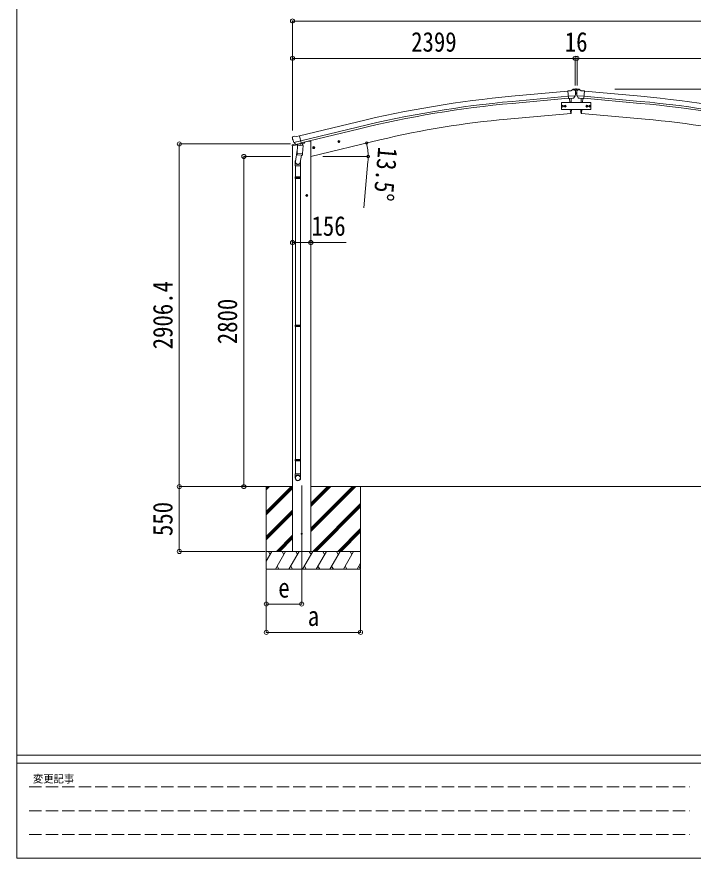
# Model space of a CAD drawing. Units: millimetres at full size. Extents: x -9783 to 9892, y -6828 to 6752.
# Drawn here: x -9783 to -4044, y -6828 to 308 of the extents above; entities that cross this region are included whole.
import ezdxf
from ezdxf.enums import TextEntityAlignment as Align

# ---------------------------------------------------------------- set-up
doc = ezdxf.new("R2010")
doc.units = ezdxf.units.MM
doc.header["$LTSCALE"] = 35
doc.header["$PDMODE"] = 32
doc.header["$PDSIZE"] = 35
doc.linetypes.add('DASHED3', pattern=[4, 3, -1])
for name, color, linetype, lineweight in [('0-0_0', 7, 'Continuous', 9), ('0-1_本体', 4, 'Continuous', 9), ('0-2_部品', 7, 'Continuous', 9), ('0-7_合掌部品', 3, 'Continuous', 9), ('0-8_PARTS2', 2, 'Continuous', 9), ('0-A_寸法', 6, 'Continuous', 9), ('F-0_240', 7, 'Continuous', 9)]:
    doc.layers.add(name, color=color, linetype=linetype, lineweight=lineweight)
doc.styles.add('ＭＳ ゴシック', font='')
doc.styles.get('ＭＳ ゴシック').set_extended_font_data('MS Gothic')

msp = doc.modelspace()

# ---------------------------------------------------------------- linework, layer by layer
at = {"layer": '0-0_0'}
for p, q in [((-8040.43, -3676.53), (-7444.1, -3676.53)), ((-7666.35, -3676.53), (-7666.35, -4376.53)), ((-7666.35, -3887.75), (-7455.12, -3676.53)), ((-7666.35, -3703.91), (-7638.97, -3676.53)), ((-7666.35, -3689.77), (-7653.11, -3676.53)), ((-7666.35, -3901.9), (-7444.1, -3679.65)), ((-7666.35, -3916.04), (-7444.1, -3693.79)), ((-7288.6, -3676.53), (-4966.5, -3676.53)), ((-7288.6, -4058.79), (-6906.34, -3676.53)), ((-7288.6, -4030.5), (-6934.62, -3676.53)), ((-7288.6, -4044.64), (-6920.48, -3676.53)), ((-7288.6, -3846.66), (-7118.47, -3676.53)), ((-7288.6, -3832.51), (-7132.61, -3676.53)), ((-7288.6, -3818.37), (-7146.75, -3676.53)), ((-6866.35, -3676.53), (-6866.35, -4376.53)), ((-2785.6, -3676.53), (-5107.69, -3676.53)), ((-7272.49, -4226.53), (-6866.35, -3820.39)), ((-7258.35, -4226.53), (-6866.35, -3834.53)), ((-7244.21, -4226.53), (-6866.35, -3848.67)), ((-7666.35, -4099.88), (-7444.1, -3877.64)), ((-7666.35, -4114.03), (-7444.1, -3891.78)), ((-7666.35, -4128.17), (-7444.1, -3905.92)), ((-7060.36, -4226.53), (-6866.35, -4032.52)), ((-7046.22, -4226.53), (-6866.35, -4046.66)), ((-7032.07, -4226.53), (-6866.35, -4060.8)), ((-7580.86, -4226.53), (-7444.1, -4089.77)), ((-7566.72, -4226.53), (-7444.1, -4103.91)), ((-7552.57, -4226.53), (-7444.1, -4118.05)), ((-7666.35, -4310.36), (-7617.95, -4226.52)), ((-6866.35, -4226.53), (-7666.35, -4226.53)), ((-7632.95, -4252.51), (-7647.95, -4226.52)), ((-7589.08, -4376.52), (-7502.48, -4226.53)), ((-7517.48, -4252.51), (-7532.48, -4226.53)), ((-7473.61, -4376.53), (-7387.01, -4226.53)), ((-7402.01, -4252.51), (-7417.01, -4226.53)), ((-7358.14, -4376.53), (-7271.54, -4226.53)), ((-7286.54, -4252.51), (-7301.54, -4226.52)), ((-7242.67, -4376.53), (-7156.07, -4226.53)), ((-7171.07, -4252.51), (-7186.07, -4226.53)), ((-7127.2, -4376.53), (-7040.6, -4226.53)), ((-7070.6, -4226.53), (-7055.6, -4252.51)), ((-7011.73, -4376.53), (-6925.13, -4226.53)), ((-6940.13, -4252.51), (-6955.13, -4226.53)), ((-7574.08, -4350.55), (-7559.09, -4376.52)), ((-7458.61, -4350.54), (-7443.61, -4376.53)), ((-7343.14, -4350.55), (-7328.14, -4376.53)), ((-7227.67, -4350.55), (-7212.67, -4376.53)), ((-7112.2, -4350.55), (-7097.2, -4376.53)), ((-6996.73, -4350.55), (-6981.73, -4376.53)), ((-6896.26, -4376.53), (-6866.35, -4324.72)), ((-6881.26, -4350.55), (-6866.26, -4376.53)), ((-7666.35, -4376.53), (-6866.35, -4376.53))]:
    msp.add_line(p, q, dxfattribs=at)
at = {"layer": '0-1_本体'}
for p, q in [((-5584.53, -366.53), (-5107.22, -323.21)), ((-4489.67, -366.53), (-4966.98, -323.21)), ((-5580.62, -409.57), (-5103.51, -366.26)), ((-5579.11, -426.28), (-5101.99, -382.98)), ((-4495.09, -426.28), (-4972.21, -382.98)), ((-4493.58, -409.57), (-4970.69, -366.26)), ((-5621.55, -559.81), (-5083.61, -512.74)), ((-4452.64, -559.81), (-4990.59, -512.74)), ((-7384.08, -702.93), (-6901.23, -585.36)), ((-6891, -627.35), (-7374.01, -744.85)), ((-7370.07, -761.28), (-6887.03, -643.66)), ((-7308.6, -746.53), (-7342.11, -754.57)), ((-7288.1, -746.53), (-7308.6, -746.53)), ((-7288.6, -876.53), (-6702.92, -735.92)), ((-7288.1, -746.53), (-7288.1, -4226.53)), ((-7444.1, -786.23), (-7444.1, -4226.53))]:
    msp.add_line(p, q, dxfattribs=at)
at = {"layer": '0-1_本体', "color": 6}
msp.add_line((-7288.1, -1606.71), (-7444.1, -1606.71), dxfattribs=at)
at = {"layer": '0-1_本体'}
for centre, radius, start, end in [((-4770.52, -9335.1), 9005.44, 95.18612, 103.68612), ((-4770.52, -9335.1), 8962.23, 95.18612, 103.68612), ((-4770.52, -9335.1), 8945.44, 95.18612, 103.68612), ((-5303.68, -9335.1), 8945.44, 76.31388, 84.81388), ((-5303.68, -9335.1), 8962.23, 76.31388, 84.81388), ((-5303.68, -9335.1), 9005.44, 76.31388, 84.81388), ((-4976.58, -7928.11), 7396.48, 95.00259, 103.49741), ((-5097.62, -7928.11), 7396.48, 76.50259, 84.99741)]:
    msp.add_arc(centre, radius, start, end, dxfattribs=at)
at = {"layer": '0-2_部品'}
for p, q in [((-7441.32, -709.94), (-7445.17, -716.23)), ((-7438.22, -707.69), (-7425.04, -704.52)), ((-7410.48, -707.2), (-7423.74, -704.5)), ((-7410.48, -707.2), (-7384.55, -700.97)), ((-7446.66, -786.85), (-7403.96, -776.59)), ((-7446.66, -779.96), (-7446.66, -786.85)), ((-7445.53, -718.51), (-7445.26, -719.66)), ((-7418.16, -770.75), (-7444.36, -777.04)), ((-7431.48, -758.82), (-7373.97, -745.01)), ((-7414.63, -773.73), (-7431.01, -759.24)), ((-7411.92, -774.3), (-7404.4, -772.49)), ((-7411.08, -774.19), (-7409.55, -773.82)), ((-7409.55, -773.82), (-7372.85, -765.01)), ((-7407.72, -774.05), (-7407.77, -774.79)), ((-7407.01, -775.83), (-7381.2, -782.27)), ((-7400.09, -781.18), (-7404.77, -848.02)), ((-7354.41, -784.38), (-7400.09, -781.18)), ((-7398.32, -778), (-7398.55, -781.29)), ((-7378.8, -766.84), (-7379.82, -781.44)), ((-7372.85, -765.01), (-7371.32, -764.65)), ((-7369.77, -762.54), (-7368.82, -762.61)), ((-7368.82, -762.61), (-7355.51, -777.92)), ((-7364.83, -767.2), (-7345.94, -762.67)), ((-7359.08, -851.21), (-7354.41, -784.38)), ((-7355.51, -777.92), (-7355.95, -784.27)), ((-7342.11, -754.49), (-7342.11, -757.8)), ((-7059.87, -752.71), (-7040.42, -748.04)), ((-7055.31, -744.93), (-7057.44, -752.13)), ((-7048.01, -743.18), (-7055.31, -744.93)), ((-7047.81, -760.1), (-7052.48, -740.65)), ((-7042.85, -748.62), (-7048.01, -743.18)), ((-7044.98, -755.82), (-7042.85, -748.62)), ((-7403.04, -823.25), (-7418.95, -919.42)), ((-7405.63, -860.48), (-7404.75, -848.02)), ((-7359.08, -851.21), (-7404.77, -848.02)), ((-7359.09, -851.21), (-7359.98, -863.91)), ((-7273.79, -804.07), (-7254.34, -799.4)), ((-7269.23, -796.29), (-7271.36, -803.48)), ((-7261.93, -794.54), (-7269.23, -796.29)), ((-7261.73, -811.46), (-7266.4, -792.01)), ((-7256.77, -799.98), (-7261.93, -794.54)), ((-7258.9, -807.18), (-7256.77, -799.98)), ((-7421.1, -956.58), (-7421.1, -922.23)), ((-7405.23, -861.84), (-7405.23, -861.84)), ((-7403.78, -862.62), (-7362.09, -865.54)), ((-7367.51, -865.16), (-7378.25, -928.74)), ((-7375.1, -921.93), (-7375.1, -956.58)), ((-7375.1, -956.58), (-7421.1, -956.58)), ((-7419.1, -956.58), (-7419.1, -1050.58)), ((-7377.1, -956.58), (-7377.1, -1050.58)), ((-7421.1, -1052.58), (-7420.1, -1050.58)), ((-7375.1, -1052.58), (-7421.1, -1052.58)), ((-7375.1, -1060.58), (-7421.1, -1060.58)), ((-7376.1, -1050.58), (-7420.1, -1050.58)), ((-7376.1, -1062.58), (-7420.1, -1062.58)), ((-7419.1, -1062.58), (-7419.1, -2306.77)), ((-7377.1, -1062.58), (-7377.1, -2306.77)), ((-7375.1, -1052.58), (-7376.1, -1050.58)), ((-7375.1, -1060.58), (-7376.1, -1062.58)), ((-7375.1, -1052.58), (-7375.1, -1060.58)), ((-7312.6, -1206.65), (-7332.6, -1206.65)), ((-7322.6, -1199.14), (-7329.1, -1202.89)), ((-7329.1, -1202.89), (-7329.1, -1210.4)), ((-7329.1, -1210.4), (-7322.6, -1214.15)), ((-7322.6, -1216.65), (-7322.6, -1196.65)), ((-7316.1, -1202.89), (-7322.6, -1199.14)), ((-7421.1, -2308.77), (-7420.1, -2306.77)), ((-7375.1, -2308.77), (-7421.1, -2308.77)), ((-7375.1, -2316.77), (-7421.1, -2316.77)), ((-7376.1, -2306.77), (-7420.1, -2306.77)), ((-7376.1, -2318.77), (-7420.1, -2318.77)), ((-7419.1, -2318.77), (-7419.1, -3446.96)), ((-7377.1, -2318.77), (-7377.1, -3446.96)), ((-7375.1, -2308.77), (-7376.1, -2306.77)), ((-7375.1, -2316.77), (-7376.1, -2318.77)), ((-7375.1, -2308.77), (-7375.1, -2316.77)), ((-7421.1, -3448.96), (-7420.1, -3446.96)), ((-7375.1, -3448.96), (-7421.1, -3448.96)), ((-7375.1, -3456.96), (-7421.1, -3456.96)), ((-7376.1, -3446.96), (-7420.1, -3446.96)), ((-7376.1, -3458.96), (-7420.1, -3458.96)), ((-7419.1, -3458.96), (-7419.1, -3568.96)), ((-7377.1, -3458.96), (-7377.1, -3568.96)), ((-7375.1, -3448.96), (-7376.1, -3446.96)), ((-7375.1, -3456.96), (-7376.1, -3458.96)), ((-7375.1, -3448.96), (-7375.1, -3456.96)), ((-7421.1, -3603.1), (-7421.1, -3568.96)), ((-7375.1, -3568.96), (-7421.1, -3568.96)), ((-7375.1, -3603.1), (-7375.1, -3568.96))]:
    msp.add_line(p, q, dxfattribs=at)
for points in [[(-7379.12, -766.42), (-7369.39, -764.09), (-7384.55, -700.97)], [(-7431.75, -758.24), (-7431.17, -759.09), (-7431.01, -759.24)], [(-7379.12, -766.42), (-7379.35, -766.57), (-7404.12, -772.52), (-7404.4, -772.49)], [(-7057.44, -752.13), (-7052.27, -757.57), (-7044.98, -755.82)], [(-7271.36, -803.48), (-7266.2, -808.93), (-7258.9, -807.18)], [(-7421.1, -1052.58), (-7421.1, -1060.58), (-7420.1, -1062.58)], [(-7322.6, -1214.15), (-7316.1, -1210.4), (-7316.1, -1202.89)], [(-7421.1, -2308.77), (-7421.1, -2316.77), (-7420.1, -2318.77)], [(-7421.1, -3448.96), (-7421.1, -3456.96), (-7420.1, -3458.96)]]:
    msp.add_lwpolyline(points, dxfattribs=at)
for centre, radius in [((-7050.14, -750.37), 8.5), ((-7050.14, -750.37), 7.7), ((-7050.14, -750.37), 6.5), ((-7264.06, -801.73), 8.5), ((-7264.06, -801.73), 7.7), ((-7264.06, -801.73), 6.5), ((-7322.6, -1206.65), 8.5), ((-7322.6, -1206.65), 7.7), ((-7322.6, -1206.65), 6.5)]:
    msp.add_circle(centre, radius, dxfattribs=at)
at = {"layer": '0-2_部品', "color": 4}
msp.add_circle((-7366.1, -4076.53), 4.5, dxfattribs=at)
at = {"layer": '0-2_部品'}
for centre, radius, start, end in [((-7437.05, -712.55), 5, 103.5, 148.5), ((-7424.34, -707.44), 3, 78.5, 103.5), ((-7443.66, -779.96), 3, 103.5, 180), ((-7248.45, -672.41), 202.4, 193.5, 205.09125), ((-7411.2, -773.71), 0.5, 248.23754, 283.5), ((-7408.21, -774.02), 0.5, 356, 103.5), ((-7406.77, -774.86), 1, 176, 256), ((-7380.84, -781.3), 1.03, 250.03897, 351.96569), ((-7378.2, -766.92), 0.604, 100.59842, 172.20595), ((-7371.44, -764.16), 0.5, 283.5, 318.76246), ((-7347.11, -757.8), 5, 283.5, 0), ((-7391.1, -922.23), 30, 177.45142, 180), ((-7403.69, -860.66), 1.95, 175.04017, 217.47766), ((-7403.64, -860.63), 2, 217.40962, 266), ((-7361.95, -863.54), 2, 266, 349.46843)]:
    msp.add_arc(centre, radius, start, end, dxfattribs=at)
for centre, major_axis, ratio, start_param, end_param in [((-7442.62, -717.8), (-1.57, -2.57), 0.99628, 4.712389, 5.4996506), ((-7412.64, -771.47), (-0.73, -2.92), 0.997631, 5.8041905, 6.6006116), ((-7412.59, -771.25), (2.63, 3.16), 0.650902, 4.0958226, 4.1686332), ((-7412.62, -771.37), (-0.73, -2.92), 0.997631, 0.3902369, 0.4789948), ((-7398.1, -921.93), (23, 0), 0.996195, 2.5560258, 6.5663028), ((-7398.1, -921.93), (21, 0), 0.996195, 2.9349147, 5.9512394), ((-7398.1, -3601.36), (-23, 0), 0.996195, 3.1415927, 6.2831853), ((-7398.1, -3603.1), (-23, 0), 0.996195, 3.1415927, 6.2831853), ((-7398.1, -3603.1), (0, -23.43), 0.981806, 4.712389, 7.8539816)]:
    msp.add_ellipse(centre, major_axis=major_axis, ratio=ratio, start_param=start_param, end_param=end_param, dxfattribs=at)
msp.add_ellipse((-7398.1, -3603.1), major_axis=(21, 0), ratio=0.996195, dxfattribs=at)
at = {"layer": '0-7_合掌部品'}
for p, q in [((-5080.84, -318.76), (-5107.4, -321.09)), ((-5101.75, -385.75), (-5107.4, -321.09)), ((-5080.84, -318.76), (-5069.12, -312)), ((-5054.21, -310.41), (-5067.88, -311.6)), ((-5041.27, -303.43), (-5065.41, -305.54)), ((-5045.08, -316.16), (-5050.56, -311.56)), ((-5044.02, -318.2), (-5043.9, -319.55)), ((-5043.29, -344.93), (-5031.25, -344.93)), ((-5041.27, -303.43), (-5033.27, -303.43)), ((-5036.01, -308.15), (-5035.17, -308.15)), ((-5036.01, -340.85), (-5035.17, -340.85)), ((-5033.27, -303.43), (-5009.13, -305.54)), ((-5030.52, -318.2), (-5030.64, -319.55)), ((-5029.46, -316.16), (-5023.97, -311.56)), ((-5020.32, -310.41), (-5006.66, -311.6)), ((-5005.77, -311.37), (-5009.13, -305.54)), ((-5005.77, -311.56), (-5005.77, -311.37)), ((-4993.7, -318.76), (-5005.42, -312)), ((-4993.7, -318.76), (-4967.13, -321.09)), ((-4972.79, -385.75), (-4967.13, -321.09)), ((-5044.54, -361.05), (-5103.46, -366.21)), ((-5091.78, -384.88), (-5101.75, -385.75)), ((-5094.77, -385.14), (-5091.77, -419.48)), ((-5058.18, -381.94), (-5065.88, -382.61)), ((-5055.79, -380.54), (-5044.86, -361.6)), ((-5030, -361.05), (-4971.08, -366.21)), ((-5018.75, -380.54), (-5029.68, -361.6)), ((-5016.36, -381.94), (-5008.65, -382.61)), ((-4982.75, -384.88), (-4983.02, -384.94)), ((-4979.76, -385.14), (-4982.77, -419.48)), ((-4982.75, -384.88), (-4972.79, -385.75)), ((-5086.52, -479.48), (-5083.61, -512.74)), ((-4988.02, -479.48), (-4990.93, -512.74)), ((-5083.61, -512.74), (-5081.55, -512.49)), ((-4990.93, -512.74), (-4992.98, -512.49))]:
    msp.add_line(p, q, dxfattribs=at)
for points in [[(-5068.77, -311.56), (-5068.77, -311.37), (-5065.41, -305.54)], [(-5038.53, -307.31), (-5039.37, -307.31), (-5039.37, -308.15), (-5038.53, -308.15)], [(-5038.53, -340.01), (-5039.37, -340.01), (-5039.37, -340.85), (-5038.53, -340.85)], [(-5036.85, -306.47), (-5036.85, -305.63), (-5037.69, -305.63), (-5037.69, -306.47)], [(-5037.69, -308.99), (-5037.69, -309.83), (-5036.85, -309.83), (-5036.85, -308.99)], [(-5036.85, -339.17), (-5036.85, -338.33), (-5037.69, -338.33), (-5037.69, -339.17)], [(-5037.69, -341.69), (-5037.69, -342.53), (-5036.85, -342.53), (-5036.85, -341.69)], [(-5035.17, -308.15), (-5035.17, -307.31), (-5036.01, -307.31)], [(-5035.17, -340.85), (-5035.17, -340.01), (-5036.01, -340.01)], [(-5091.78, -384.88), (-5091.51, -384.94), (-5066.14, -382.72), (-5065.88, -382.61)], [(-5044.47, -360.42), (-5044.75, -361.41), (-5044.86, -361.6)], [(-5030.07, -360.42), (-5029.78, -361.41), (-5029.68, -361.6)], [(-4983.02, -384.94), (-5008.4, -382.72), (-5008.65, -382.61)]]:
    msp.add_lwpolyline(points, dxfattribs=at)
for points in [[(-4912.27, -479.48), (-4912.27, -419.48), (-5162.27, -419.48), (-5162.27, -479.48)], [(-5160.27, -449.49), (-5156.52, -442.99), (-5149.02, -442.99), (-5145.26, -449.49), (-5149.02, -455.99), (-5156.52, -455.99)], [(-5136.77, -449.49), (-5133.02, -442.99), (-5125.52, -442.99), (-5121.76, -449.49), (-5125.52, -455.99), (-5133.02, -455.99)], [(-4937.76, -449.48), (-4941.52, -442.98), (-4949.02, -442.98), (-4952.77, -449.48), (-4949.02, -455.98), (-4941.52, -455.98)], [(-4914.26, -449.48), (-4918.02, -442.98), (-4925.52, -442.98), (-4929.27, -449.48), (-4925.52, -455.98), (-4918.02, -455.98)]]:
    msp.add_lwpolyline(points, close=True, dxfattribs=at)
for centre, radius in [((-5037.27, -307.73), 3.5), ((-5037.27, -340.43), 3.5), ((-5152.77, -449.49), 8.5), ((-5152.77, -449.49), 7.7), ((-5152.77, -449.49), 6.5), ((-5129.27, -449.49), 8.5), ((-5129.27, -449.49), 7.7), ((-5129.27, -449.49), 6.5), ((-4945.27, -449.48), 8.5), ((-4945.27, -449.48), 7.7), ((-4945.27, -449.48), 6.5), ((-4921.77, -449.48), 8.5), ((-4921.77, -449.48), 7.7), ((-4921.77, -449.48), 6.5)]:
    msp.add_circle(centre, radius, dxfattribs=at)
for centre, radius, start, end in [((-5067.62, -314.59), 3, 95, 120), ((-5053.78, -315.39), 5, 50.00648, 94.99352), ((-5245.53, -337.19), 202.4, 353.4085, 5), ((-5038.53, -306.47), 0.84, 270, 0), ((-5038.53, -308.99), 0.84, 0, 90), ((-5038.53, -339.17), 0.84, 270, 0), ((-5038.53, -341.69), 0.84, 0, 90), ((-5036.01, -306.47), 0.84, 180, 270), ((-5036.01, -308.99), 0.84, 90, 180), ((-5036.01, -339.17), 0.84, 180, 270), ((-5036.01, -341.69), 0.84, 90, 180), ((-4829.01, -337.19), 202.4, 175, 186.5915), ((-5020.76, -315.39), 5, 85.00648, 129.99352), ((-5006.92, -314.59), 3, 60, 85), ((-5977.37, -456.93), 900, 2.3844, 4.64986), ((-4097.16, -456.93), 900, 175.35014, 177.6156), ((-5977.37, -456.93), 900, 356.63919, 358.56384), ((-4097.16, -456.93), 900, 181.43616, 183.36081), ((-5081.92, -509.51), 3, 277, 356.63919), ((-4992.62, -509.51), 3, 183.36081, 263)]:
    msp.add_arc(centre, radius, start, end, dxfattribs=at)
for centre, major_axis, ratio, start_param, end_param in [((-5039.69, -314.16), (-15.35, 3.44), 0.101033, 5.9751426, 5.9753737), ((-5047.01, -318.46), (2.71, -1.31), 0.997474, 0.5366567, 1.3225652), ((-5027.53, -318.46), (-2.71, -1.31), 0.997474, 4.9606201, 5.7465286), ((-5034.85, -314.16), (15.35, 3.44), 0.101033, 0.3078116, 0.3080427), ((-5058.45, -378.94), (1.62, -2.54), 0.997631, 5.8041905, 5.8929484), ((-5058.52, -378.83), (-3.5, 2.17), 0.650902, 2.1145521, 2.1873627), ((-5058.39, -379.03), (1.62, -2.54), 0.997631, 5.965759, 6.7621801), ((-5016.15, -379.03), (-1.62, -2.54), 0.997631, 5.8041905, 6.6006116), ((-5016.02, -378.83), (3.5, 2.17), 0.650902, 4.0958226, 4.1686332), ((-5016.09, -378.94), (-1.62, -2.54), 0.997631, 0.3902369, 0.4789948)]:
    msp.add_ellipse(centre, major_axis=major_axis, ratio=ratio, start_param=start_param, end_param=end_param, dxfattribs=at)
at = {"layer": '0-8_PARTS2'}
msp.add_line((-7366.1, -3667.32), (-7366.1, -4426.53), dxfattribs=at)
at = {"layer": '0-A_寸法'}
for p, q in [((-7444.1, 271.83), (-7444.1, -44.79)), ((-7444.1, 271.83), (-2630.1, 271.83)), ((-7444.1, -44.79), (-7444.1, -657.01)), ((-7444.1, -44.79), (-5045.1, -44.79)), ((-5045.1, -44.79), (-5045.1, -273.79)), ((-5045.1, -44.79), (-5045.1, -273.79)), ((-5045.1, -44.79), (-5029.1, -44.79)), ((-5029.1, -44.79), (-5029.1, -273.79)), ((-5029.1, -44.79), (-5029.1, -273.79)), ((-5029.1, -44.79), (-2630.1, -44.79)), ((-5029.1, -44.79), (-5029.1, -273.79)), ((-1326.08, -304.43), (-4709.87, -304.43)), ((-8404.67, -770.13), (-7459.59, -770.13)), ((-8404.67, -3676.53), (-8404.67, -770.13)), ((-7856.7, -876.53), (-7459.59, -876.53)), ((-7856.7, -3676.53), (-7856.7, -876.53)), ((-7187.6, -876.53), (-6800.74, -876.53)), ((-6803.6, -918.99), (-6837.96, -1311.48)), ((-7288.1, -1606.71), (-6988.1, -1606.71)), ((-8404.67, -3676.53), (-7676.56, -3676.53)), ((-8404.67, -4226.53), (-8404.67, -3676.53)), ((-8404.67, -4226.53), (-7676.56, -4226.53)), ((-7666.35, -4912.89), (-7666.35, -4383.94)), ((-7666.35, -4672.91), (-7666.35, -4383.94)), ((-7366.1, -4672.91), (-7366.1, -4383.94)), ((-6866.35, -4912.89), (-6866.35, -4383.94)), ((-7366.1, -4672.91), (-7666.35, -4672.91)), ((-7666.35, -4912.89), (-6866.35, -4912.89))]:
    msp.add_line(p, q, dxfattribs=at)
for centre in [(-6815.2, -762.87), (-6801.74, -876.53)]:
    msp.add_circle(centre, 10.62, dxfattribs=at)
for start, end in [(0, 13.5), (354.99678, 0)]:
    msp.add_arc((-7288.6, -876.53), 486.86, start, end, dxfattribs=at)
for p in [(-7444.1, 271.83), (-7444.1, -44.79), (-5045.1, -44.79), (-5029.1, -44.79), (-8404.67, -770.13), (-7856.7, -876.53), (-7444.1, -1606.71), (-7288.1, -1606.71), (-8404.67, -3676.53), (-7856.7, -3676.53), (-8404.67, -4226.53), (-7666.35, -4672.91), (-7366.1, -4672.91), (-7666.35, -4912.89), (-6866.35, -4912.89)]:
    msp.add_point(p, dxfattribs=at)
at = {"layer": 'F-0_240', "color": 5}
for p, q in [((-9783.03, 6751.9), (-9783.03, -6828.1)), ((-9783.03, -5953.1), (9396.97, -5953.1)), ((-9783.03, -6023.1), (6285.75, -6023.1)), ((-9783.03, -6828.1), (9396.97, -6828.1))]:
    msp.add_line(p, q, dxfattribs=at)
at = {"layer": 'F-0_240', "color": 4, "linetype": 'DASHED3'}
for p, q in [((-9678.03, -6224.35), (-4074.25, -6224.35)), ((-9678.03, -6425.6), (-4074.25, -6425.6)), ((-9678.03, -6626.85), (-4074.25, -6626.85))]:
    msp.add_line(p, q, dxfattribs=at)

# ---------------------------------------------------------------- texts
at = {"layer": '0-A_寸法', "color": 7, "style": 'ＭＳ ゴシック', "width": 0.85}
for s, p in [('2399', (-6437.1, -37.79)), ('16', (-5133.35, -37.79)), ('156', (-7282.47, -1599.71)), ('e', (-7564.47, -4667.91)), ('a', (-7314.47, -4907.89))]:
    msp.add_text(s, height=166.8, dxfattribs=at).set_placement(p, align=Align.BOTTOM_LEFT)
for s, rotation, p in [('13.5°', 264.997, (-6765.78, -788.03)), ('2906.4', 90, (-8411.67, -2512.08)), ('2800', 90, (-7863.7, -2469.03)), ('550', 90, (-8411.67, -4095.9))]:
    msp.add_text(s, height=166.8, rotation=rotation, dxfattribs=at).set_placement(p, align=Align.BOTTOM_LEFT)
at = {"layer": 'F-0_240', "style": 'ＭＳ ゴシック'}
msp.add_text('変更記事', height=64.15, dxfattribs=at).set_placement((-9646.27, -6206.85), align=Align.BOTTOM_LEFT)

doc.saveas('drawing.dxf')
